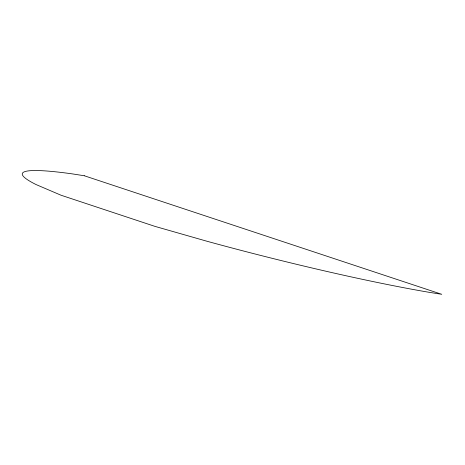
<?xml version="1.0" encoding="UTF-8"?>
<svg xmlns="http://www.w3.org/2000/svg" width="465" height="465" viewBox="0 0 465 465"><rect width="100%" height="100%" fill="white"/><g stroke="black" fill="none" stroke-linecap="round" stroke-linejoin="round"><path stroke-width="0.7" d="M84.258 175.747L72.337 173.887A248.885 20.396 14.3 0 0 36.049 184.553L61.078 195.242L155.002 226.391L207.309 241.341A248.885 20.396 14.3 0 0 429.829 292.433L441.75 294.293L84.258 175.747"/></g></svg>
